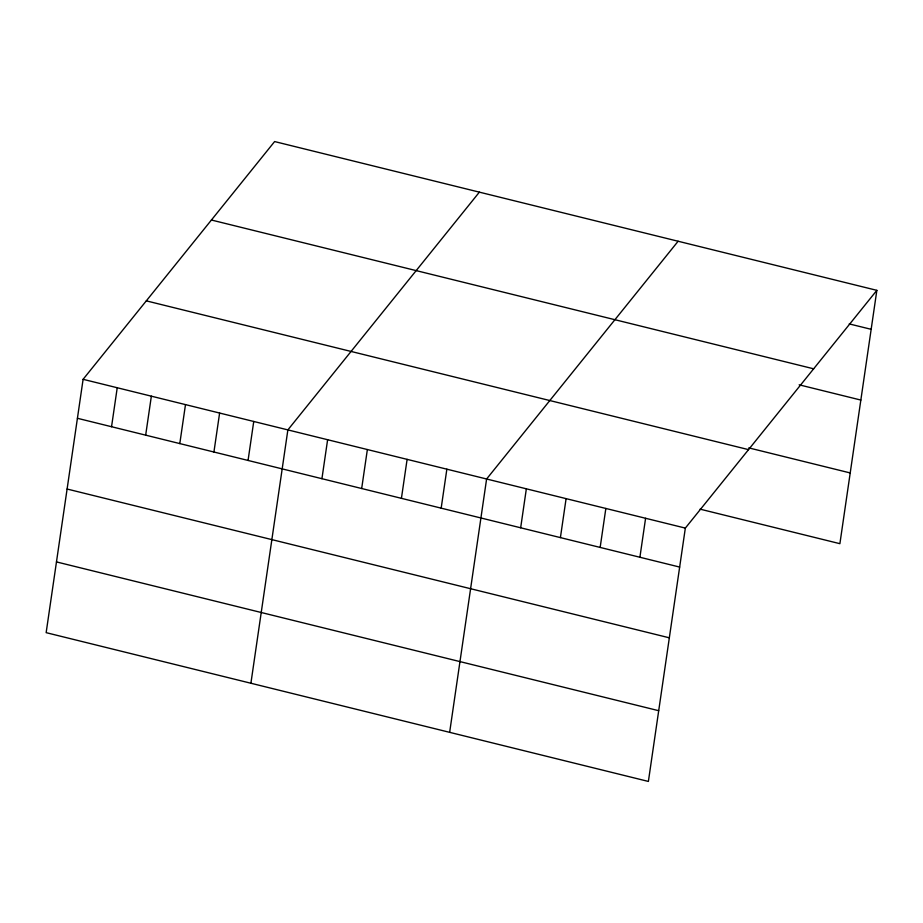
<?xml version="1.0" encoding="UTF-8"?>
<svg xmlns="http://www.w3.org/2000/svg" width="923" height="923" viewBox="0 0 923 923"><rect width="100%" height="100%" fill="white"/><g stroke="black" fill="none" stroke-linecap="round" stroke-linejoin="round"><path stroke-width="1.38" d="M83.105 379.318L46.15 632.659L648.384 781.435L685.339 528.094L876.85 290.341L274.616 141.565L83.105 379.318L685.339 528.094M111.545 426.726L117.233 387.752M145.672 435.148L151.36 396.175M179.8 443.582L185.488 404.609M213.928 452.016L219.616 413.043M248.056 460.45L253.744 421.476M250.906 683.239L287.872 429.899L479.372 192.146M321.931 478.691L327.619 439.717M361.678 488.509L367.366 449.547M401.424 498.339L407.112 459.366M441.171 508.158L446.859 469.184M449.651 732.343L486.606 479.002L678.117 241.249M520.664 527.794L526.352 488.821M560.411 537.613L566.099 498.639M600.158 547.431L605.846 508.458M639.904 557.25L645.592 518.276M876.85 290.341L839.895 543.682L700.096 509.15M849.229 323.904L871.162 329.315M211.425 220.02L813.648 368.808M799.168 384.822L860.847 400.063M748.784 447.886L850.21 472.945M146.307 300.863L748.541 449.639M77.417 418.292L679.651 567.068M67.102 489.028L669.337 637.816M56.465 561.911L658.699 710.698"/></g></svg>
